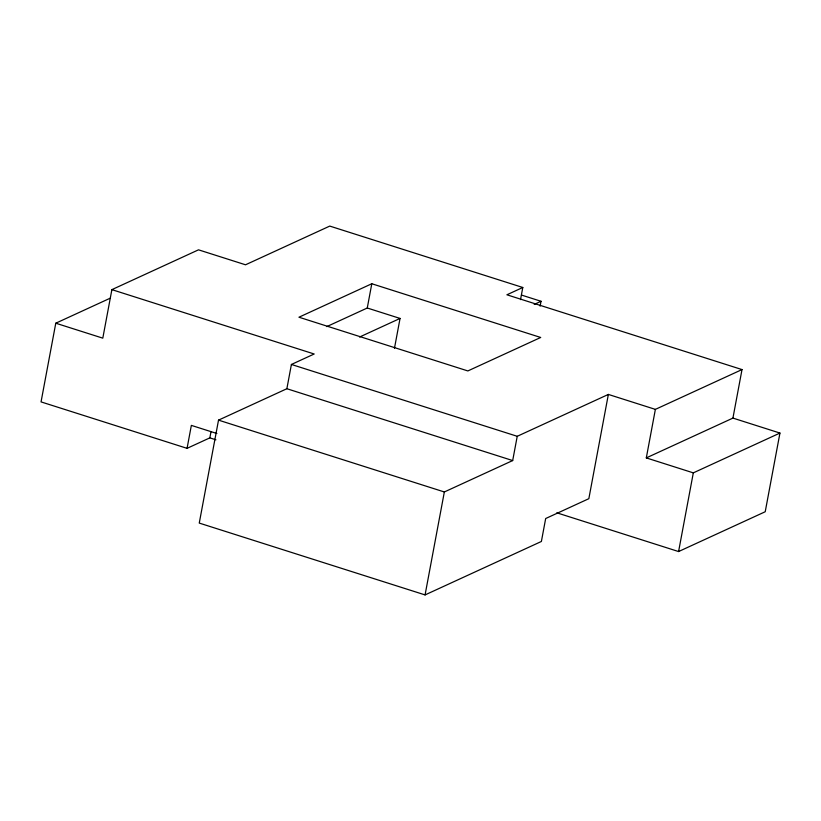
<?xml version="1.0" encoding="UTF-8"?>
<svg xmlns="http://www.w3.org/2000/svg" width="821" height="821" viewBox="0 0 821 821"><rect width="100%" height="100%" fill="white"/><g stroke="black" fill="none" stroke-linecap="round" stroke-linejoin="round"><path stroke-width="1.23" d="M110.065 298.259L55.777 323.207L41.05 401.9L187.065 448.338L209.848 437.87L215.923 439.81M520.524 299.614L522.792 287.483L329.765 226.083L245.53 264.793L198.508 249.83L111.882 289.639L102.799 338.16L55.777 323.207M187.065 448.338L191.355 425.391L216.877 433.509M209.848 437.87L210.976 431.836M608.361 394.429L517.23 436.3L512.684 460.56L286.868 388.723L218.519 420.136L199.257 523.08L425.073 594.917L541.388 541.47L545.678 518.523L588.842 498.686L608.361 394.429L655.374 409.381L742.01 369.573L732.927 418.094L646.301 457.902L655.374 409.381M286.868 388.723L291.404 364.462L314.186 353.995L111.882 289.639M326.789 326.604L367.264 308.008L371.8 283.748L540.7 337.472L467.857 370.938L298.957 317.214L371.8 283.748M394.46 348.299L400.053 318.435L367.264 308.008M425.073 594.917L444.346 491.964L512.684 460.56M540.126 306.13L541.039 301.276L521.489 295.067M678.587 551.548L693.314 472.865L779.95 433.057L765.223 511.74L678.587 551.548L556.823 512.817M359.577 337.031L400.053 318.435M522.792 287.483L506.906 294.79L742.01 369.573M534.204 304.417L541.039 301.276M732.927 418.094L779.95 433.057M646.301 457.902L693.314 472.865M291.404 364.462L517.23 436.3M218.519 420.136L444.346 491.964"/></g></svg>
